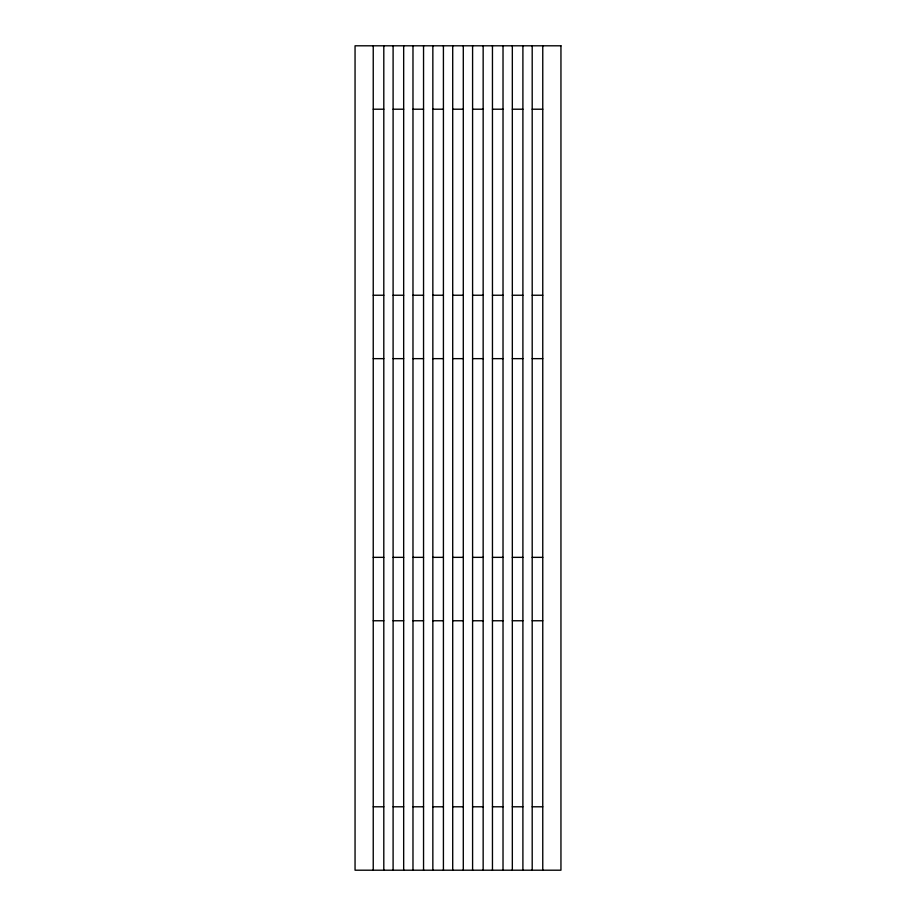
<?xml version="1.0" encoding="UTF-8"?>
<svg xmlns="http://www.w3.org/2000/svg" width="916" height="916" viewBox="0 0 916 916"><rect width="100%" height="100%" fill="white"/><g stroke="black" fill="none" stroke-linecap="round" stroke-linejoin="round"><path stroke-width="1.37" d="M373.236 109.21L383.804 109.21M393.101 109.21L403.67 109.21M412.979 109.21L423.547 109.21M432.844 109.21L443.413 109.21M452.71 109.21L463.29 109.21M472.587 109.21L483.156 109.21M492.453 109.21L503.021 109.21M512.33 109.21L522.899 109.21M532.196 109.21L542.764 109.21M373.236 295.238L383.804 295.238M393.101 295.238L403.67 295.238M412.979 295.238L423.547 295.238M432.844 295.238L443.413 295.238M452.71 295.238L463.29 295.238M472.587 295.238L483.156 295.238M492.453 295.238L503.021 295.238M512.33 295.238L522.899 295.238M532.196 295.238L542.764 295.238M373.236 358.648L383.804 358.648M393.101 358.648L403.67 358.648M412.979 358.648L423.547 358.648M432.844 358.648L443.413 358.648M452.71 358.648L463.29 358.648M472.587 358.648L483.156 358.648M492.453 358.648L503.021 358.648M512.33 358.648L522.899 358.648M532.196 358.648L542.764 358.648M373.236 557.352L383.804 557.352M393.101 557.352L403.67 557.352M412.979 557.352L423.547 557.352M432.844 557.352L443.413 557.352M452.71 557.352L463.29 557.352M472.587 557.352L483.156 557.352M492.453 557.352L503.021 557.352M512.33 557.352L522.899 557.352M532.196 557.352L542.764 557.352M373.236 620.762L383.804 620.762M393.101 620.762L403.67 620.762M412.979 620.762L423.547 620.762M432.844 620.762L443.413 620.762M452.71 620.762L463.29 620.762M472.587 620.762L483.156 620.762M492.453 620.762L503.021 620.762M512.33 620.762L522.899 620.762M532.196 620.762L542.764 620.762M373.236 806.79L383.804 806.79M393.101 806.79L403.67 806.79M412.979 806.79L423.547 806.79M432.844 806.79L443.413 806.79M452.71 806.79L463.29 806.79M472.587 806.79L483.156 806.79M492.453 806.79L503.021 806.79M512.33 806.79L522.899 806.79M532.196 806.79L542.764 806.79M542.764 45.8L542.764 870.2M532.196 45.8L532.196 870.2M522.899 45.8L522.899 870.2M512.33 45.8L512.33 870.2M503.021 45.8L503.021 870.2M492.453 45.8L492.453 870.2M483.156 45.8L483.156 870.2M472.587 45.8L472.587 870.2M463.29 45.8L463.29 870.2M452.71 45.8L452.71 870.2M443.413 45.8L443.413 870.2M432.844 45.8L432.844 870.2M423.547 45.8L423.547 870.2M412.979 45.8L412.979 870.2M403.67 45.8L403.67 870.2M393.101 45.8L393.101 870.2M383.804 45.8L383.804 870.2M373.236 45.8L373.236 870.2M560.947 45.8L355.053 45.8L355.053 870.2L560.947 870.2L560.947 45.8"/></g></svg>
